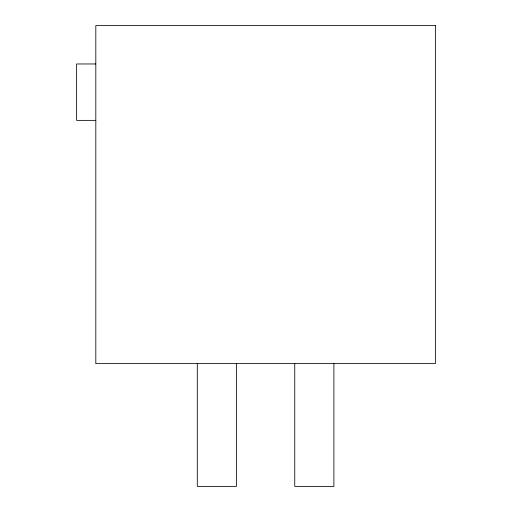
<?xml version="1.0" encoding="UTF-8"?>
<svg xmlns="http://www.w3.org/2000/svg" width="512" height="512" viewBox="0 0 512 512"><rect width="100%" height="100%" fill="white"/><g stroke="black" fill="none" stroke-linecap="round" stroke-linejoin="round"><path stroke-width="0.77" d="M95.814 63.968L76.627 63.968L76.627 120.371L95.814 120.371M333.888 363.622L333.888 486.4L294.752 486.4L294.752 363.622M236.435 363.622L236.435 486.4L197.299 486.4L197.299 363.622M435.373 25.6L95.814 25.6L95.814 363.622L435.373 363.622L435.373 25.6"/></g></svg>
